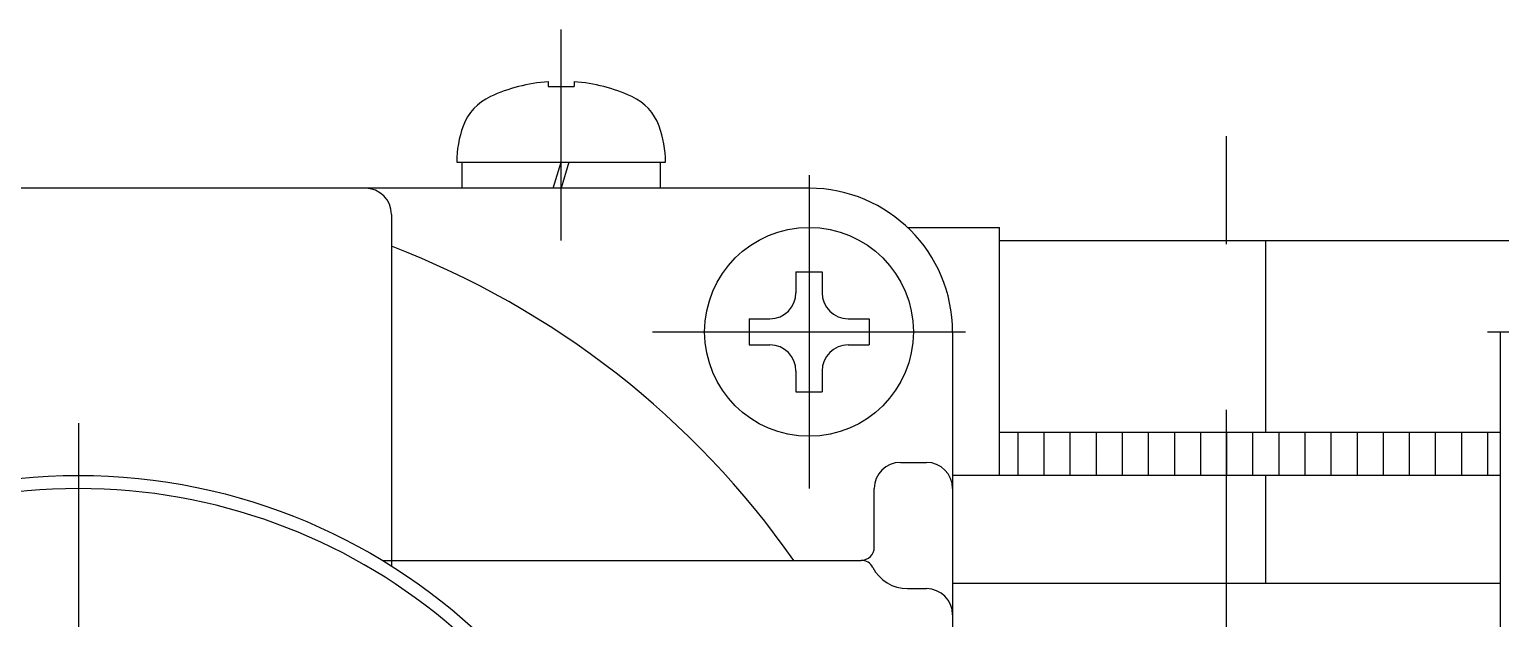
# Model space of a CAD drawing. Extents: x -260 to 40, y -107 to 195.
# Drawn here: x -222.1 to -165.7, y 172 to 194.6 of the extents above; entities that cross this region are included whole.
import ezdxf

# ---------------------------------------------------------------- set-up
doc = ezdxf.new("R2010")
doc.units = 0
doc.linetypes.add('CENTER', pattern=[50.8, 31.75, -6.35, 6.35, -6.35])
doc.layers.get('0').update_dxf_attribs({"linetype": 'CONTINUOUS'})
doc.layers.add('CENTER', color=1, linetype='CENTER')

msp = doc.modelspace()

# ---------------------------------------------------------------- linework, layer by layer
at = {"color": 7, "linetype": 'CONTINUOUS'}
for p, q in [((-202.212, 192.57), (-202.212, 192.389)), ((-202.212, 192.389), (-201.212, 192.389)), ((-201.212, 192.57), (-201.212, 192.389)), ((-205.712, 189.489), (-197.712, 189.489)), ((-205.512, 189.489), (-205.512, 188.489)), ((-202.012, 188.489), (-201.712, 189.489)), ((-201.412, 189.489), (-201.712, 188.489)), ((-197.912, 189.489), (-197.912, 188.489)), ((-192.212, 188.489), (-255.712, 188.489)), ((-208.212, 187.489), (-208.212, 174.022)), ((-188.437, 186.989), (-184.912, 186.989)), ((-184.912, 177.489), (-184.912, 186.989)), ((-184.912, 186.489), (-164.512, 186.489)), ((-174.712, 179.129), (-174.712, 186.489)), ((-192.712, 185.289), (-191.712, 185.289)), ((-192.712, 185.289), (-192.712, 184.489)), ((-191.712, 185.289), (-191.712, 184.489)), ((-194.512, 183.489), (-193.712, 183.489)), ((-194.512, 183.489), (-194.512, 182.489)), ((-190.712, 183.489), (-189.912, 183.489)), ((-189.912, 183.489), (-189.912, 182.489)), ((-186.712, 182.989), (-186.712, 126.989)), ((-165.712, 126.99), (-165.712, 182.989)), ((-194.512, 182.489), (-193.712, 182.489)), ((-190.712, 182.489), (-189.912, 182.489)), ((-192.712, 181.489), (-192.712, 180.689)), ((-191.712, 181.489), (-191.712, 180.689)), ((-192.712, 180.689), (-191.712, 180.689)), ((-165.712, 179.129), (-184.912, 179.129)), ((-184.212, 179.129), (-184.212, 177.489)), ((-183.212, 179.129), (-183.212, 177.489)), ((-182.212, 179.129), (-182.212, 177.489)), ((-181.212, 179.129), (-181.212, 177.489)), ((-180.212, 179.129), (-180.212, 177.489)), ((-179.212, 179.129), (-179.212, 177.489)), ((-178.212, 179.129), (-178.212, 177.489)), ((-177.212, 179.129), (-177.212, 177.489)), ((-176.212, 179.129), (-176.212, 177.489)), ((-175.212, 179.129), (-175.212, 177.489)), ((-174.212, 179.129), (-174.212, 177.489)), ((-173.212, 179.129), (-173.212, 177.489)), ((-172.212, 179.129), (-172.212, 177.489)), ((-171.212, 179.129), (-171.212, 177.489)), ((-170.212, 179.129), (-170.212, 177.489)), ((-169.212, 179.129), (-169.212, 177.489)), ((-168.212, 179.129), (-168.212, 177.489)), ((-167.212, 179.129), (-167.212, 177.489)), ((-166.212, 179.129), (-166.212, 177.489)), ((-188.712, 177.989), (-187.712, 177.989)), ((-165.712, 177.489), (-186.712, 177.489)), ((-174.712, 173.364), (-174.712, 177.489)), ((-189.712, 174.739), (-189.712, 176.989)), ((-208.563, 174.239), (-190.212, 174.239)), ((-188.434, 173.154), (-187.712, 173.154)), ((-186.712, 173.364), (-165.712, 173.364))]:
    msp.add_line(p, q, dxfattribs=at)
for centre, radius in [((-192.212, 182.989), 4), ((-220.212, 154.989), 22.5)]:
    msp.add_circle(centre, radius, dxfattribs=at)
for centre, radius, start, end in [((-201.712, 186.089), 6.5, 94.4117, 114.6567), ((-201.712, 186.089), 6.5, 65.3433, 85.5883), ((-203.589, 190.179), 2, 114.6567, 159.8272), ((-199.835, 190.179), 2, 20.1728, 65.3433), ((-201.712, 189.489), 4, 159.8272, 180), ((-201.712, 189.489), 4, 360, 20.1728), ((-209.212, 187.489), 1, 0, 90), ((-192.212, 182.989), 5.5, 0, 90), ((-220.212, 154.989), 33.5, 35.0735, 69.0098), ((-193.712, 184.489), 1, 270, 0), ((-190.712, 184.489), 1, 180, 270), ((-193.712, 181.489), 1, 0, 90), ((-190.712, 181.489), 1, 90, 180), ((-188.712, 176.989), 1, 90, 180), ((-187.712, 176.989), 1, 0, 90), ((-220.212, 154.989), 22, 10.8441, 169.1559), ((-190.212, 174.739), 0.5, 270, 0), ((-190.212, 173.739), 0.5, 27.233, 90), ((-188.434, 174.654), 1.5, 207.233, 270), ((-187.712, 172.154), 1, 0, 90)]:
    msp.add_arc(centre, radius, start, end, dxfattribs=at)
at = {"layer": 'CENTER', "color": 1, "linetype": 'CENTER'}
for p, q in [((-201.712, 186.489), (-201.712, 194.57)), ((-176.212, 97.449), (-176.212, 190.489)), ((-192.212, 188.989), (-192.212, 176.989)), ((-198.212, 182.989), (-186.212, 182.989)), ((-166.212, 182.989), (-154.212, 182.989)), ((-220.212, 179.489), (-220.212, 130.489))]:
    msp.add_line(p, q, dxfattribs=at)

doc.saveas('drawing.dxf')
